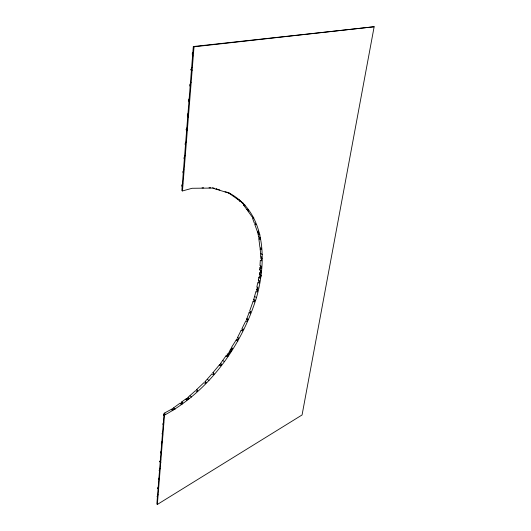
<?xml version="1.0" encoding="UTF-8"?>
<svg xmlns="http://www.w3.org/2000/svg" width="531" height="531" viewBox="0 0 531 531"><rect width="100%" height="100%" fill="white"/><g stroke="black" fill="none" stroke-linecap="round" stroke-linejoin="round"><path stroke-width="0.8" d="M260.323 274.573L258.869 277.501L260.011 278.144L260.641 274.899L259.493 274.255L259.579 272.815L260.721 273.452L260.92 270.179L259.765 269.542L259.865 267.896L260.847 265.918M261.365 248.289L260.09 248.767L260.694 253.572L260.502 256.845L261.664 257.475L261.464 260.88L260.303 260.25L259.998 265.613L261.146 266.25L261.013 268.533L259.865 267.896M229.823 193.384L212.446 188.074L192.122 188.279L182.472 190.941L181.834 190.609L193.317 46.536L374.149 26.742L302.073 414.957L157.349 504.45L164.504 415.129C209.48 390.703 241.419 345.913 256.493 297.572C266.542 262.122 266.555 213.601 229.823 193.384L227.945 192.454L240.981 201.667L239.746 201.05L239.362 200.021M164.338 415.813L163.528 414.625L164.232 413.204L165.3 414.021L163.973 414.718L156.851 504.019L157.349 504.45M182.472 190.941L194.027 46.794L193.317 46.536M255.471 300.207L254.761 300.519L253.639 299.856L255.889 291.479L257.017 292.136L257.94 287.842L256.805 287.191L257.814 282.439L258.955 283.083L259.467 280.693L258.325 280.049L258.869 277.501M247.552 321.447L246.616 319.29L249.092 312.606L250.572 311.943M254.163 300.878L253.108 301.342L249.623 311.133L250.732 311.803L250.207 313.277L249.092 312.606M254.761 300.519L254.23 302L253.108 301.342M192.853 52.456L192.162 53.903L192.945 56.074M191.432 71.041L190.914 69.634L191.943 67.483M191.054 82.232L189.686 85.066L190.271 86.606M189.162 98.812L188.485 100.22L189.355 102.463M188.306 113.003L187.304 115.088L188.173 117.271M186.72 131.104L186.149 129.69L187.138 127.626M185.996 141.983L185.007 144.027L185.578 145.401M185.193 155.41L183.892 158.105L184.456 159.446M183.865 169.714L182.79 171.931L183.441 173.425M182.777 183.328L181.715 185.518L182.365 186.985M247.984 209.606L247.539 210.508L248.754 211.126L246.855 209.566L247.061 209.154M248.077 210.176L248.282 209.772M162.765 424.296L163.774 422.258M258.59 236.7L259.772 237.324L260.017 237.994L258.836 237.377L258.59 236.7L257.721 232.525L258.411 231.124M162.672 432.48L162.008 433.82L162.805 434.955M161.265 443.212L162.254 441.215M180.673 404.084L181.741 401.921L185.452 399.219L186.799 398.522L187.868 399.305L186.52 400.009L185.452 399.219M182.093 404.157L182.81 402.717L181.741 401.921M161.185 451.144L160.528 452.465L161.318 453.534M160.787 462.886L159.804 461.585L160.78 459.614M261.776 260.349L260.92 258.046L261.604 256.679M159.088 470.572L160.063 468.621M261.013 268.533L261.67 267.212M259.493 274.255L259.579 272.815M158.384 479.433L159.121 477.96M260.011 278.144L261.106 275.947M158.663 489.376L157.694 488.175L158.424 486.708M257.15 291.028L256.579 289.594L257.913 286.919M228.171 354.914L227.228 353.978L228.31 354.695L227.022 356.673L225.94 355.949L220.518 363.503L221.447 365.308M157.01 496.784L158.099 494.607M231.987 348.442L230.607 349.106L227.998 354.35L228.622 355.617M228.31 354.695L232.525 348.217L231.436 347.506L236.786 339.017L237.881 339.714L238.671 338.128L237.576 337.431L241.14 330.275L243.756 329.054M230.388 352.438L231.695 349.816L230.607 349.106M205.902 382.957L205.112 381.543L211.942 373.864L213.017 374.607L214.02 373.399L212.944 372.656L219.529 364.697L220.611 365.428L221.6 364.226L220.518 363.503M188.638 398.602L187.914 397.42L195.541 390.637L196.616 391.413L197.731 390.345L196.656 389.575L204.01 382.592L205.079 383.349L206.181 382.293L205.112 381.543M164.232 413.204L172.303 408.804L173.365 409.607L174.639 408.678L175.077 409.355M174.015 408.551L173.571 407.874L180.135 403.089L181.204 403.885L182.81 402.717M186.52 400.009L188.983 398.204L187.914 397.42M225.94 355.949L226.969 355.445L228.058 356.162M253.639 299.856L254.349 299.544M260.09 248.767L261.265 249.397L261.106 248.09L259.931 247.466L258.843 238.758L260.19 238.273M246.855 209.566L243.749 205.231L244.871 204.88M237.888 199.702L238.399 199.543M239.129 200.32L239.64 200.16M216.734 188.79L215.938 189.016L217.902 189.62L217.783 189.308M194.027 46.794L374.149 26.742M202.026 187.855L203.645 187.835M209.015 187.782L210.721 187.768M212.612 187.755L214.67 188.386M217.438 189.235L219.814 189.965M227.175 192.215L225.025 191.797M190.914 69.634L192.302 70.172M186.149 129.69L187.476 130.287M239.746 201.05L243.709 203.512M243.749 205.231L244.977 205.842L241.857 202.59M253.811 217.644L251.966 216.688L247.539 210.508M257.721 232.525L258.909 233.142L258.458 231.894L257.263 231.277L254.668 224.102L255.869 224.719L255.404 223.438L254.203 222.821L252.444 217.975L253.652 218.593L253.181 217.305M258.252 233.992L260.037 234.928M258.843 238.758L260.031 239.381L259.772 237.324M260.694 253.572L262.44 254.522M260.92 258.046L262.082 258.677M260.615 275.323L261.186 275.642M256.579 289.594L257.714 290.245M254.8 296.583L256.493 297.572M246.955 318.62L248.614 319.642M246.616 319.29L247.725 319.974L246.935 321.56L245.826 320.883L241.937 328.689L243.032 329.379L242.242 330.966L241.14 330.275M236.215 340.165L237.855 341.214M227.129 354.17L228.211 354.887M222.907 360.615L224.533 361.697M207.382 379.38L208.995 380.508M190.032 395.88L191.638 397.049M173.571 407.874L174.639 408.678M171.321 409.514L172.92 410.728M163.973 414.718L164.504 415.129M163.528 414.625L164.597 415.448M159.804 461.585L160.827 462.428M157.694 488.175L158.696 489.024M172.303 408.804L172.907 409.733M186.799 398.522L187.536 399.724M196.656 389.575L197.452 390.942M212.944 372.656L213.874 374.388M219.529 364.697L220.126 365.859M237.576 337.431L238.538 339.515M258.325 280.049L259.433 282.897M259.765 269.542L260.88 272.469"/></g></svg>
